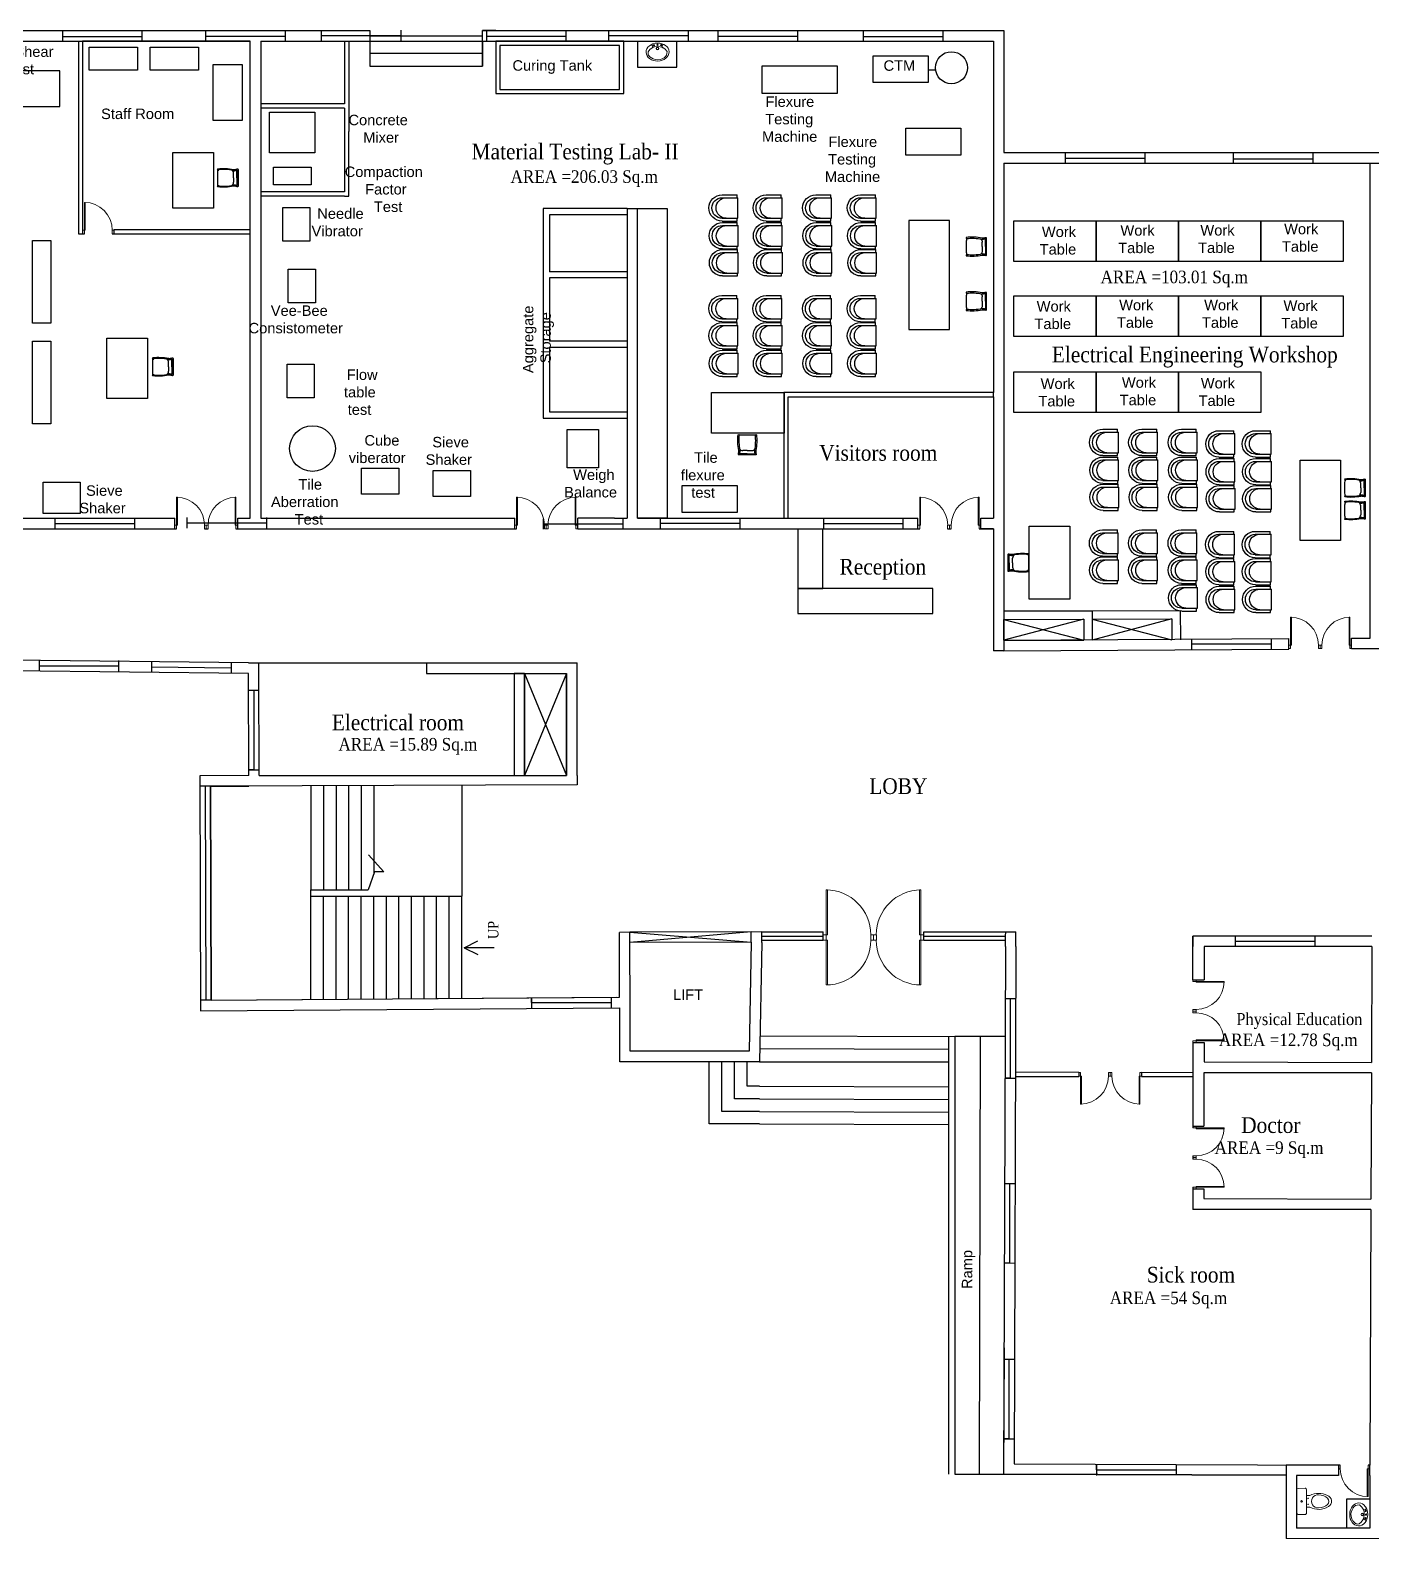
# Model space of a CAD drawing. Header units: millimetres. Extents: x 981.5 to 1069.8, y 230 to 266.8.
# Drawn here: x 1000.07 to 1031.59, y 231.4 to 266.84 of the extents above; entities that cross this region are included whole.
import ezdxf

# ---------------------------------------------------------------- set-up
doc = ezdxf.new("R2010")
doc.units = ezdxf.units.MM
doc.linetypes.add('HIDDEN', pattern=[0.375, 0.25, -0.125])
doc.layers.add('DOOR', color=10, linetype='Continuous', lineweight=15)
doc.styles.add('DUTCH', font='dutch.ttf')
doc.styles.add('ROMANT', font='arial.ttf', dxfattribs={"height": 2.5})

# ---------------------------------------------------------------- blocks, each defined once
blk = doc.blocks.new('A$C764D24B9')
at = {"layer": 'DOOR'}
for points in [[(0.056, 0.111), (0.083, 0.111), (0.083, 1), (0.056, 1)], [(0, 0), (0.056, 0), (0.056, 0.111), (0, 0.111)], [(0.944, 0), (1, 0), (1, 0.111), (0.944, 0.111)]]:
    blk.add_lwpolyline(points, close=True, dxfattribs=at)
blk.add_arc((0.056, 0.111), 0.889, 0, 90, dxfattribs=at)
blk = doc.blocks.new('A$C2C166547')
at = {"color": 0}
for p, q in [((0.201, 0.464), (0.017, 0.464)), ((0.201, 0.456), (0.018, 0.456)), ((0.201, 0.455), (0.018, 0.455)), ((0.201, 0.374), (0.094, 0.374)), ((0.201, 0.464), (0.385, 0.464)), ((0.201, 0.456), (0.385, 0.456)), ((0.201, 0.455), (0.385, 0.455)), ((0.201, 0.374), (0.308, 0.374)), ((0.016, 0.02), (0.006, 0.02)), ((0.016, 0.02), (0.006, 0.016)), ((0.017, 0.001), (0.016, 0.02)), ((0.385, 0.001), (0.387, 0.02)), ((0.387, 0.02), (0.396, 0.016)), ((0.387, 0.02), (0.396, 0.02))]:
    blk.add_line(p, q, dxfattribs=at)
blk.add_lwpolyline([(0.023, 0.369, 0.080461), (0.008, 0, 0.080461)], format="xyb", dxfattribs=at)
for centre, radius, start, end in [((0.018, 0.461), 0.00242, 100.345, 201.3742), ((-0.216, 0.394), 0.241, 354.5513, 15.9626), ((0.018, 0.455), 0.000725, 87.3762, 197.5208), ((0.018, 0.454), 0.000433, 71.7715, 189.2202), ((0.095, 0.276), 0.0978, 90.5164, 143.1927), ((-0.282, 0.346), 0.317, 1.1591, 17.5641), ((0.307, 0.276), 0.0978, 36.8073, 89.4836), ((0.685, 0.346), 0.317, 162.4359, 178.8409), ((0.618, 0.394), 0.241, 164.0374, 185.4487), ((-0.752, 0.137), 1.154, 353.1637, 11.5643), ((0.384, 0.461), 0.00242, 338.6258, 79.655), ((0.385, 0.455), 0.000725, 342.4792, 92.6238), ((0.385, 0.454), 0.000433, 350.7798, 108.2285), ((0.014, -0.011), 0.012, 71.7536, 116.5375), ((0.389, -0.011), 0.012, 63.4625, 108.2464)]:
    blk.add_arc(centre, radius, start, end, dxfattribs=at)
blk = doc.blocks.new('armchair032')
at = {"color": 0}
for p, q in [((-315, 375), (-315, 20)), ((-245, 375), (-245, 0)), ((245, 375), (245, 0)), ((315, 375), (315, 20)), ((-245, 20), (-315, 20)), ((245, 0), (-245, 0)), ((315, 20), (245, 20))]:
    blk.add_line(p, q, dxfattribs=at)
for centre, radius in [((0, 375), 315), ((0, 375), 245), ((0, 275), 245)]:
    blk.add_arc(centre, radius, 0, 180, dxfattribs=at)
blk = doc.blocks.new('WB5')
at = {"layer": 'DOOR'}
for p, q in [((4.7, 11.3), (6.8, 10.5)), ((5.3, -11), (7.3, -10.1))]:
    blk.add_line(p, q, dxfattribs=at)
for points in [[(2.4, 0.1, 1), (5, 0.1, 1)], [(3.2, 7.9, 1), (5.9, 7.9, 1)], [(3.6, -7.7, -1), (6.3, -7.6, -1)]]:
    blk.add_lwpolyline(points, format="xyb", close=True, dxfattribs=at)
for centre, radius in [((3.7, 0.1), 1.32), ((11.8, 0.3), 2.73), ((11.8, 0.3), 2.19)]:
    blk.add_circle(centre, radius, dxfattribs=at)
for centre, radius, start, end in [((5.6, 13.6), 2.49, 151.6403, 249.4649), ((7.7, 12.8), 2.49, 249.4649, 334.3015), ((32.6, 0.8), 25.2, 127.6693, 236.45), ((18.2, 19.4), 1.66, 91.5976, 127.6693), ((6.3, -13.3), 2.49, 113.4041, 211.2287), ((8.3, -12.4), 2.49, 28.5675, 113.4041)]:
    blk.add_arc(centre, radius, start, end, dxfattribs=at)
blk.add_ellipse((19.5, 0.5), major_axis=(-0.6, 24.9), ratio=0.783308, dxfattribs=at)
blk.add_open_spline([(18.7, -20.2), (23.5, -20.6), (25, -20), (30.8, -16.4), (34.3, -10.8), (37.3, 2.3), (34.9, 9.5), (28.9, 18.7), (25, 21.3), (18.2, 21.1)], degree=3, knots=[3.262053, 3.262053, 3.262053, 3.262053, 3.577225, 3.577225, 4.479784, 4.479784, 5.382343, 5.382343, 6.141594, 6.141594, 6.141594, 6.141594], dxfattribs=at)
blk = doc.blocks.new('WC1')
at = {"layer": 'DOOR'}
for p, q in [((-29.3, -7.5), (-29.8, -22.7)), ((24.3, -5), (-26.8, -5))]:
    blk.add_line(p, q, dxfattribs=at)
for points in [[(26.8, -7.5), (27.3, -22.7, -0.423393), (24.7, -25.4), (-27.3, -25.4, -0.423393), (-29.8, -22.7), (-29.3, -7.5, -0.405093), (-26.8, -5), (24.3, -5, -0.405093), (26.8, -7.5, -0.407682)], [(11.5, -25.4), (11.5, -33, -0.265683), (10, -73.3, -0.649464), (-14.1, -70.9, -0.243179), (-14, -33), (-14, -25.4), (11.5, -25.4)], [(12.6, -52, 1.119632), (-15.2, -52, 17.71796)]]:
    blk.add_lwpolyline(points, format="xyb", dxfattribs=at)
blk.add_lwpolyline([(-14, -25.4), (-14, -33)], dxfattribs=at)
for centre, radius in [((-7.6, -29.2), 0.636), ((-1.3, -15.2), 1.91), ((5.1, -29.2), 0.636)]:
    blk.add_circle(centre, radius, dxfattribs=at)
blk.add_arc((-26.8, -7.5), 2.54, 90, 178.2101, dxfattribs=at)
blk.add_ellipse((-1.3, -52), major_axis=(0, -22.4), ratio=0.622298, start_param=4.712389, end_param=7.853982, dxfattribs=at)

msp = doc.modelspace()

# ---------------------------------------------------------------- linework, layer by layer
at = {"linetype": 'Continuous', "ltscale": 0.1}
for p, q in [((987.529, 266.83), (1008.051, 266.83)), ((987.776, 266.584), (1005.237, 266.584)), ((1000.824, 266.816), (1000.824, 266.57)), ((1000.824, 266.693), (1002.694, 266.693)), ((1001.2, 266.584), (1001.2, 262.055)), ((1005.237, 266.584), (1001.299, 266.584)), ((1001.299, 266.584), (1001.299, 262.153)), ((1002.694, 266.816), (1002.694, 266.57)), ((1004.187, 266.82), (1004.187, 266.574)), ((1004.187, 266.697), (1006.058, 266.697)), ((1005.239, 255.373, 51.306), (1005.237, 266.584)), ((1005.483, 266.584), (1005.483, 255.373, 51.306)), ((1005.483, 266.584), (1014.091, 266.584, 0)), ((1005.483, 266.584), (1007.452, 266.584)), ((1006.058, 266.82), (1006.058, 266.574)), ((1006.907, 266.839), (1006.907, 266.593)), ((1006.907, 266.716), (1008.778, 266.716)), ((1007.452, 266.584), (1007.452, 265.107)), ((1007.452, 266.584), (1007.551, 266.584)), ((1007.551, 266.584), (1007.551, 264.462)), ((1008.051, 266.83), (1008.051, 266.584, 0)), ((1008.051, 266.707, 0), (1010.697, 266.707, 0)), ((1008.051, 266.584, 0), (1008.051, 265.993, 0)), ((1008.778, 266.839), (1008.778, 266.593)), ((1010.697, 266.83), (1022.944, 266.83)), ((1011.005, 266.83), (1010.697, 266.83)), ((1010.697, 266.584, 0), (1010.697, 266.83)), ((1010.697, 265.993, 0), (1010.697, 266.584, 0)), ((1010.697, 266.584, 0), (1010.697, 265.993, 0)), ((1010.697, 266.584, 0), (1010.697, 266.289, 0)), ((1010.785, 266.82), (1010.785, 266.574)), ((1010.785, 266.697), (1012.656, 266.697)), ((1012.656, 266.82), (1012.656, 266.574)), ((1013.656, 266.834), (1013.656, 266.588)), ((1013.656, 266.711), (1015.526, 266.711)), ((1014.091, 266.584, 0), (1014.337, 266.584, 0)), ((1014.337, 266.584, 0), (1022.698, 266.584, 0)), ((1014.337, 266.584, 0), (1014.337, 265.972, 0)), ((1015.261, 265.972, 0), (1015.261, 266.584, 0)), ((1015.526, 266.834), (1015.526, 266.588)), ((1016.223, 266.824), (1016.223, 266.578)), ((1016.223, 266.701), (1018.094, 266.701)), ((1018.094, 266.824), (1018.094, 266.578)), ((1019.637, 266.815), (1019.637, 266.569)), ((1019.637, 266.692), (1021.508, 266.692)), ((1021.508, 266.815), (1021.508, 266.569)), ((1022.698, 266.584), (1022.698, 263.963)), ((1022.698, 266.584), (1022.698, 258.326, 37.789)), ((1022.944, 266.83), (1022.944, 263.963)), ((1010.697, 266.289, 0), (1008.051, 266.289, 0)), ((1008.051, 265.993, 0), (1010.697, 265.993, 0)), ((1014.337, 265.972, 0), (1015.261, 265.972, 0)), ((1021.162, 265.911), (1021.337, 265.912)), ((1021.165, 265.905), (1021.34, 265.905)), ((1007.452, 265.107), (1005.483, 265.107)), ((1007.452, 265.009), (1005.483, 265.009)), ((1007.452, 265.009), (1007.452, 263.04)), ((1007.551, 262.941), (1007.551, 264.462)), ((1022.698, 263.963), (1022.698, 258.326, 32.726)), ((1022.944, 263.963), (1064.599, 263.963)), ((1022.944, 263.716), (1064.352, 263.717)), ((1022.944, 263.716), (1022.944, 252.505, 51.306)), ((1024.383, 263.957), (1024.383, 263.711)), ((1024.383, 263.834), (1026.254, 263.834)), ((1026.254, 263.957), (1026.254, 263.711)), ((1028.335, 263.943), (1028.335, 263.696)), ((1028.335, 263.819), (1030.206, 263.819)), ((1030.206, 263.943), (1030.206, 263.696)), ((1031.552, 252.557, 51.068), (1031.552, 263.716)), ((1007.452, 263.04), (1005.483, 263.04)), ((1007.452, 262.941), (1005.483, 262.941)), ((1007.452, 262.941), (1007.551, 262.941)), ((1014.091, 262.646, 18.022), (1012.121, 262.646, 18.022)), ((1012.121, 262.646, 18.022), (1012.121, 257.723, 18.022)), ((1014.091, 262.646, 18.022), (1014.091, 255.373, 51.306)), ((1014.091, 262.646, 18.022), (1014.337, 262.646, 18.022)), ((1014.337, 255.373, 51.306), (1014.337, 262.646, 18.022)), ((1014.091, 262.498, 18.022), (1012.269, 262.498, 18.022)), ((1012.269, 262.498, 18.022), (1012.269, 261.165, 18.022)), ((1001.2, 262.055), (1001.34, 262.055)), ((1001.299, 262.153), (1001.299, 262.055)), ((1001.996, 262.055), (1005.238, 262.055)), ((1002.037, 262.153), (1005.238, 262.153)), ((1002.037, 262.055), (1002.037, 262.153)), ((1014.091, 261.165, 18.022), (1012.269, 261.165, 18.022)), ((1012.269, 261.018, 18.022), (1012.269, 259.535, 18.022)), ((1014.091, 261.018, 18.022), (1012.269, 261.018, 18.022)), ((1014.091, 259.535, 18.022), (1012.269, 259.535, 18.022)), ((1012.269, 259.387, 18.022), (1012.269, 257.871, 18.022)), ((1014.091, 259.387, 18.022), (1012.269, 259.387, 18.022)), ((1022.698, 258.326, 49.877), (1017.775, 258.326, 49.877)), ((1017.775, 258.326, 49.877), (1017.775, 255.373, 51.306)), ((1017.874, 258.326, 49.877), (1017.874, 258.326, 49.877)), ((1017.874, 255.373, 51.306), (1017.874, 258.228, 49.925)), ((1017.874, 258.228, 49.877), (1022.698, 258.228, 49.877)), ((1022.698, 258.228, 49.877), (1022.698, 258.326, 37.789)), ((1022.698, 258.228, 33.298), (1022.698, 255.373, 49.877)), ((1022.698, 258.228, 38.24), (1022.698, 255.373, 51.306)), ((1012.121, 257.723, 18.022), (1014.091, 257.723, 18.022)), ((1012.269, 257.871, 18.022), (1014.091, 257.871, 18.022)), ((990.156, 255.373, 51.306), (1003.466, 255.372, 51.306)), ((1000.647, 255.373), (1000.647, 255.127)), ((1000.647, 255.25), (1002.518, 255.25)), ((1002.518, 255.373), (1002.518, 255.127)), ((1003.466, 255.126, 51.306), (1003.466, 255.372, 51.306)), ((1003.745, 255.387), (1003.745, 255.141)), ((1003.745, 255.264), (1005.616, 255.264)), ((1004.943, 255.126, 51.306), (1004.943, 255.372, 51.306)), ((1004.943, 255.372, 51.306), (1005.239, 255.372, 51.306)), ((1005.483, 255.373, 51.306), (1011.454, 255.373, 51.306)), ((1005.616, 255.387), (1005.616, 255.141)), ((1011.454, 255.126, 51.306), (1011.454, 255.373, 51.306)), ((1012.121, 255.361), (1012.121, 255.115)), ((1012.121, 255.238), (1013.991, 255.238)), ((1012.931, 255.126, 51.306), (1012.931, 255.373, 51.306)), ((1013.795, 255.373, 51.306), (1012.931, 255.373, 51.306)), ((1013.795, 255.373, 51.306), (1014.091, 255.373, 51.306)), ((1013.991, 255.361), (1013.991, 255.115)), ((1014.337, 255.373, 51.306), (1017.775, 255.373, 51.306)), ((1014.866, 255.382), (1014.866, 255.136)), ((1014.866, 255.259), (1016.737, 255.259)), ((1016.737, 255.382), (1016.737, 255.136)), ((1017.775, 255.373, 51.306), (1017.874, 255.373, 51.306)), ((1017.874, 255.373, 51.306), (1020.926, 255.373, 51.306)), ((1018.703, 255.373), (1018.703, 255.126)), ((1018.703, 255.249), (1020.574, 255.249)), ((1020.574, 255.373), (1020.574, 255.126)), ((1020.926, 255.126, 49.877), (1020.926, 255.373, 51.306)), ((1022.403, 255.373, 51.306), (1022.698, 255.373, 51.306)), ((1022.403, 255.126, 49.877), (1022.403, 255.373, 51.306)), ((990.115, 255.126, 51.306), (1003.507, 255.126, 51.306)), ((1004.164, 255.126, 51.306), (1004.246, 255.126, 51.306)), ((1004.164, 255.126, 51.306), (1004.246, 255.126, 51.306)), ((1004.902, 255.126, 51.306), (1011.495, 255.126, 51.306)), ((1012.931, 255.126, 51.306), (1013.754, 255.126, 51.306)), ((1013.754, 255.126, 51.306), (1020.967, 255.126, 51.306)), ((1018.102, 255.126), (1018.102, 253.134)), ((1018.693, 253.725), (1018.693, 255.126, 51.306)), ((1021.623, 255.126, 51.306), (1021.705, 255.126, 51.306)), ((1022.362, 255.126, 51.306), (1022.698, 255.126, 51.306)), ((1022.698, 255.126, 49.877), (1022.403, 255.126, 49.877)), ((1022.698, 255.126, 49.877), (1022.698, 252.258, 49.877)), ((1021.276, 253.725), (1018.102, 253.725)), ((1018.102, 253.725), (1018.693, 253.725)), ((1021.276, 253.134), (1021.276, 253.725)), ((1018.102, 253.134), (1021.276, 253.134)), ((1022.944, 252.997, 51.306), (1024.82, 253.001, 51.306)), ((1024.82, 253.001, 51.306), (1022.944, 252.505, 51.306)), ((1022.944, 252.505, 51.306), (1022.944, 252.997, 51.306)), ((1022.944, 252.997, 51.306), (1024.821, 252.509, 51.306)), ((1026.893, 253.006, 51.306), (1025.018, 252.51, 51.306)), ((1025.018, 253.002, 51.306), (1026.893, 253.006, 51.306)), ((1025.018, 253.002, 51.306), (1026.894, 252.514, 51.306)), ((1022.944, 252.505, 51.306), (1029.638, 252.545, 43.574)), ((1022.944, 252.505, 51.306), (1024.821, 252.509, 51.306)), ((1022.944, 252.505, 51.306), (1022.944, 252.258, 51.306)), ((1027.356, 252.543), (1027.356, 252.296)), ((1027.356, 252.419), (1029.226, 252.419)), ((1029.226, 252.543), (1029.226, 252.296)), ((1029.638, 252.299, -0.056), (1029.638, 252.545, 1.373)), ((1031.115, 252.554, 41.868), (1031.552, 252.557, 41.363)), ((1031.115, 252.308, -0.005), (1031.115, 252.555, 1.429)), ((1005.199, 251.974, 102.612), (999.611, 252.035, 102.612)), ((1000.275, 252.027), (1000.275, 251.781)), ((1002.146, 252.027), (1002.146, 251.781)), ((1002.92, 252.004, 102.612), (1002.92, 251.758, 102.612)), ((1022.946, 252.258, 51.306), (1022.698, 252.258, 51.306)), ((1022.946, 252.258, 51.306), (1029.638, 252.299, 43.573)), ((1031.115, 252.309), (1031.796, 252.312, 41.078)), ((1005.197, 251.728, 102.612), (999.608, 251.788, 102.612)), ((1000.275, 251.904), (1002.146, 251.904)), ((1002.92, 251.881, 102.612), (1004.79, 251.855, 102.612)), ((1004.79, 251.978, 102.612), (1004.791, 251.732, 102.612)), ((1005.205, 249.328, 102.612), (1005.197, 251.728, 102.612)), ((1005.199, 251.974, 102.612), (1012.915, 251.974, 14.116)), ((1005.443, 251.729, 102.612), (1005.443, 251.974, 102.612)), ((1005.443, 251.974, 102.612), (1009.381, 251.974, 102.612)), ((1005.451, 249.329, 102.612), (1005.443, 251.729, 102.612)), ((1009.381, 251.974, 102.612), (1009.381, 251.729, 102.612)), ((1009.381, 251.729, 102.612), (1012.669, 251.729, 102.612)), ((1011.684, 251.729, 102.612), (1011.438, 251.729, 102.612)), ((1011.438, 251.729, 102.612), (1011.438, 249.329, 102.612)), ((1011.684, 251.729, 102.612), (1012.669, 249.329, -1.26)), ((1012.669, 251.729, 102.612), (1011.684, 249.329, -1.26)), ((1011.684, 251.729, 102.612), (1011.684, 249.329, -1.26)), ((1011.684, 249.329, -1.26), (1011.684, 251.729, 102.612)), ((1012.669, 249.329, -1.26), (1012.669, 251.729, 102.612)), ((1012.669, 251.729, 102.612), (1012.669, 249.329, 102.612)), ((1012.915, 249.358), (1012.915, 251.974)), ((1012.915, 249.329, -1.26), (1012.915, 251.729, 102.612)), ((1005.205, 251.336), (1005.451, 251.336)), ((1005.328, 249.465), (1005.328, 251.336)), ((1005.328, 249.465), (1005.204, 249.465, 102.612)), ((1005.204, 249.465, 102.612), (1005.45, 249.465, 102.612)), ((1005.451, 249.329, 102.612), (1012.669, 249.329, 102.612)), ((1012.915, 249.329, -1.26), (1012.916, 249.108)), ((1004.3, 249.079), (1004.054, 249.078)), ((1004.177, 249.078), (1004.194, 244.052)), ((1004.3, 249.079, 102.612), (1005.205, 249.082, 102.612)), ((1004.317, 244.052, 102.612), (1004.3, 249.079, 102.612)), ((1014.158, 245.645), (1013.912, 245.644)), ((1017.258, 245.655, 102.612), (1014.158, 245.645)), ((1017.258, 245.655, 102.612), (1014.158, 245.645)), ((1014.159, 245.404), (1014.158, 245.645)), ((1014.158, 245.645), (1017.008, 245.414, 102.612)), ((1017.008, 245.654, 102.612), (1014.159, 245.404)), ((1017.008, 245.414, 102.612), (1017.008, 245.654, 102.612)), ((1017.254, 245.409, 102.612), (1017.258, 245.655, 102.612)), ((1018.7, 245.458, 102.612), (1018.7, 245.655, 102.612)), ((1021.063, 245.458, 102.612), (1021.063, 245.655, 102.612)), ((1022.985, 245.558), (1022.987, 245.655, 102.612)), ((1022.987, 245.655, 102.612), (1023.227, 245.655, 102.612)), ((1023.227, 245.311), (1023.227, 245.655)), ((1010.261, 245.284), (1010.581, 245.441)), ((1010.965, 245.284), (1010.261, 245.284)), ((1010.261, 245.284), (1010.581, 245.126)), ((1017.008, 245.414, 102.612), (1014.159, 245.404)), ((1017.008, 245.414, 102.612), (1014.159, 245.404)), ((1017.008, 245.414, 102.612), (1016.96, 242.852, 8.842)), ((1017.254, 245.409, 102.612), (1017.202, 242.605)), ((1022.981, 245.312), (1022.939, 232.913)), ((1022.981, 245.312), (1022.985, 245.558)), ((1023.227, 245.311), (1023.186, 233.158)), ((1031.59, 245.558), (1027.382, 245.558)), ((1027.382, 244.531), (1027.382, 245.558)), ((1027.382, 245.558), (1027.382, 245.312)), ((1027.651, 245.312), (1027.651, 244.531)), ((1031.589, 245.312), (1027.651, 245.312)), ((1028.379, 245.558), (1028.379, 245.312)), ((1028.379, 245.435), (1030.249, 245.435)), ((1030.249, 245.558), (1030.249, 245.312)), ((1031.589, 245.312), (1031.579, 242.59)), ((1027.382, 244.531), (1027.481, 244.531)), ((1027.382, 244.531), (1027.651, 244.531)), ((1004.317, 244.052), (1004.071, 244.051)), ((1004.317, 244.052, 102.612), (1013.917, 244.119)), ((1005.419, 244.06), (1013.843, 244.119, 0.788)), ((1011.845, 243.995, 2.148), (1011.845, 244.105)), ((1011.845, 244.105), (1011.845, 243.859)), ((1011.845, 243.995, 2.148), (1013.716, 243.995, 2.148)), ((1013.716, 244.118, 2.148), (1013.716, 243.872, 2.148)), ((1013.92, 242.605), (1013.918, 243.873)), ((1014.166, 242.852), (1014.163, 244.12)), ((1022.977, 244.093), (1023.223, 244.093)), ((1023.1, 242.222), (1023.1, 244.093)), ((1017.209, 243.21, 102.612), (1021.795, 243.194, 20.975)), ((1021.642, 243.194), (1021.642, 232.917)), ((1021.795, 243.194, 20.975), (1021.79, 242.599)), ((1022.977, 243.194, 20.975), (1021.795, 243.194, 20.975)), ((1022.386, 243.194, 20.975), (1022.364, 232.915)), ((1016.96, 242.852), (1014.166, 242.852)), ((1017.208, 242.914, 102.612), (1021.642, 242.899, 23.676)), ((1021.793, 242.899, 21.002), (1021.795, 242.899, 20.957)), ((1027.382, 243.055), (1027.481, 243.055)), ((1027.382, 243.055), (1027.651, 243.055)), ((1027.382, 243.055), (1027.382, 241.051)), ((1027.651, 243.055), (1027.651, 242.605)), ((1017.202, 242.605), (1013.92, 242.605)), ((1016.02, 241.142, 102.612), (1016.02, 242.605, 102.612)), ((1016.316, 241.437, 102.612), (1016.316, 242.605, 102.612)), ((1016.613, 241.733, 102.612), (1016.613, 242.605, 102.612)), ((1016.909, 242.028, 102.612), (1016.909, 242.605, 102.612)), ((1017.202, 242.605), (1021.642, 242.605)), ((1021.79, 242.599), (1021.79, 232.917)), ((1027.651, 242.605), (1031.579, 242.59)), ((1023.1, 242.222), (1022.976, 242.221, 102.612)), ((1022.976, 242.221, 102.612), (1023.222, 242.222, 102.612)), ((1024.704, 242.354), (1023.217, 242.359)), ((1023.217, 242.359), (1023.217, 242.26)), ((1023.217, 242.26), (1024.704, 242.26)), ((1024.704, 242.354), (1024.704, 242.26)), ((1027.382, 242.344), (1026.181, 242.349)), ((1026.181, 242.349), (1026.181, 242.26)), ((1026.181, 242.26), (1027.382, 242.26)), ((1031.579, 242.344), (1027.64, 242.344)), ((1027.64, 242.344), (1027.64, 241.092)), ((1031.578, 242.344), (1031.566, 239.375)), ((1017.204, 241.733, 102.612), (1016.613, 241.733, 102.612)), ((1017.205, 242.028, 102.612), (1016.909, 242.028, 102.612)), ((1017.204, 241.733, 102.612), (1021.642, 241.718, 23.604)), ((1017.205, 242.028, 102.612), (1021.642, 242.013, 23.622)), ((1017.203, 241.437, 102.612), (1016.316, 241.437, 102.612)), ((1017.203, 241.437, 102.612), (1021.642, 241.422, 23.586)), ((1017.202, 241.142, 102.612), (1016.02, 241.142, 102.612)), ((1017.202, 241.142, 102.612), (1021.642, 241.127, 23.568)), ((1027.382, 241.092), (1027.64, 241.092)), ((1027.382, 240.394), (1027.382, 240.312)), ((1022.962, 239.746), (1023.208, 239.746)), ((1023.085, 237.876), (1023.085, 239.746)), ((1027.382, 239.656), (1027.382, 239.129)), ((1027.382, 239.615), (1027.64, 239.615)), ((1027.64, 239.615), (1027.64, 239.39)), ((1031.568, 239.855), (1031.568, 239.756)), ((1027.64, 239.39), (1031.566, 239.375)), ((1031.566, 239.129), (1027.382, 239.129)), ((1031.565, 239.129), (1031.543, 233.126)), ((1023.085, 237.876), (1022.961, 237.875, 102.612)), ((1022.961, 237.875, 102.612), (1023.207, 237.876, 102.612)), ((1031.56, 237.786), (1031.56, 237.687)), ((1022.949, 235.881), (1022.937, 232.913)), ((1022.948, 235.618), (1023.194, 235.618)), ((1023.071, 233.747), (1023.071, 235.618)), ((1022.947, 233.747, 102.612), (1023.193, 233.748, 102.612)), ((1023.071, 233.747), (1022.947, 233.747, 102.612)), ((1021.79, 232.917), (1022.937, 232.913)), ((1022.937, 232.913), (1029.573, 232.888)), ((1022.938, 233.159), (1022.939, 233.159)), ((1029.573, 232.888), (1022.939, 232.913)), ((1023.186, 233.158), (1030.804, 233.129)), ((1025.124, 233.02), (1025.123, 233.13, -2.148)), ((1025.123, 233.13, -2.148), (1025.123, 232.884, -2.148)), ((1025.124, 233.02), (1026.995, 233.02)), ((1026.995, 233.144), (1026.995, 232.897)), ((1030.845, 233.126), (1029.573, 233.126)), ((1029.573, 233.126), (1029.573, 232.88)), ((1029.573, 232.88), (1029.573, 231.403)), ((1030.804, 232.883), (1029.82, 232.887)), ((1029.82, 232.887), (1029.82, 231.649)), ((1030.804, 233.129), (1030.804, 232.883)), ((1031.543, 233.126), (1031.502, 233.126)), ((1031.543, 233.126), (1031.543, 233.126)), ((1031.543, 232.88), (1031.543, 233.126)), ((1031.543, 232.88), (1031.543, 231.646)), ((1031.001, 231.647), (1031.001, 232.336)), ((1031.001, 232.336), (1031.543, 232.336)), ((1031.543, 231.646), (1029.82, 231.649)), ((1031.543, 231.646), (1031.001, 231.647)), ((1033.512, 231.396), (1029.573, 231.403))]:
    msp.add_line(p, q, dxfattribs=at)
at = {"linetype": 'HIDDEN', "ltscale": 950}
for p, q in [((1008.016, 247.463), (1008.373, 247.069)), ((1008.155, 247.069), (1008.006, 246.643)), ((1008.373, 247.069), (1008.14, 247.069))]:
    msp.add_line(p, q, dxfattribs=at)
at = {"linetype": 'Continuous', "lineweight": 25, "ltscale": 0.1}
for p, q in [((1017.258, 245.655, 102.612), (1018.7, 245.655, 102.612)), ((1021.063, 245.655, 102.612), (1022.987, 245.655, 102.612)), ((1017.254, 245.458, 102.612), (1018.7, 245.458, 102.612)), ((1017.256, 245.557, 102.612), (1018.7, 245.557, 102.612)), ((1021.063, 245.557, 102.612), (1022.985, 245.557, 102.612)), ((1021.063, 245.458, 102.612), (1022.983, 245.458, 102.612))]:
    msp.add_line(p, q, dxfattribs=at)
at = {"linetype": 'Continuous', "ltscale": 0.1}
for points in [[(1014.015, 266.579), (1011.005, 266.579), (1011.005, 265.348), (1014.015, 265.348)], [(1001.453, 266.439), (1002.589, 266.439), (1002.589, 265.899), (1001.453, 265.899)], [(1002.887, 266.439), (1004.024, 266.439), (1004.024, 265.899), (1002.887, 265.899)], [(1013.916, 266.48), (1011.104, 266.48), (1011.104, 265.447), (1013.916, 265.447)], [(1019.873, 266.24), (1021.163, 266.24), (1021.163, 265.608), (1019.873, 265.608)], [(1000.767, 265.886), (998.818, 265.886), (998.818, 265.045), (1000.767, 265.045)], [(1004.369, 266.029), (1005.048, 266.029), (1005.048, 264.714), (1004.369, 264.714)], [(1017.265, 266.003), (1019.028, 266.003), (1019.028, 265.352), (1017.265, 265.352)], [(1005.69, 264.91), (1006.757, 264.91), (1006.757, 263.955), (1005.69, 263.955)], [(1020.642, 264.538), (1021.932, 264.538), (1021.932, 263.906), (1020.642, 263.906)], [(1004.371, 262.661), (1003.418, 262.661), (1003.418, 263.967), (1004.371, 263.967)], [(1005.786, 263.622), (1006.669, 263.622), (1006.669, 263.205), (1005.786, 263.205)], [(1006.001, 262.676), (1006.638, 262.676), (1006.638, 261.879), (1006.001, 261.879)], [(1021.665, 262.365), (1020.712, 262.365), (1020.712, 259.809), (1021.665, 259.809)], [(1023.177, 262.362), (1025.112, 262.362), (1025.112, 261.403), (1023.177, 261.403)], [(1025.112, 262.362), (1027.047, 262.362), (1027.047, 261.403), (1025.112, 261.403)], [(1027.047, 262.362), (1028.982, 262.362), (1028.982, 261.403), (1027.047, 261.403)], [(1028.982, 262.362), (1030.918, 262.362), (1030.918, 261.403), (1028.982, 261.403)], [(1000.125, 261.895), (1000.55, 261.895), (1000.55, 259.954), (1000.125, 259.954)], [(1006.131, 261.226), (1006.768, 261.226), (1006.768, 260.43), (1006.131, 260.43)], [(1023.177, 260.598), (1025.112, 260.598), (1025.112, 259.639), (1023.177, 259.639)], [(1025.112, 260.598), (1027.047, 260.598), (1027.047, 259.639), (1025.112, 259.639)], [(1027.047, 260.598), (1028.982, 260.598), (1028.982, 259.639), (1027.047, 259.639)], [(1028.982, 260.598), (1030.918, 260.598), (1030.918, 259.639), (1028.982, 259.639)], [(1000.125, 259.53), (1000.55, 259.53), (1000.55, 257.589), (1000.125, 257.589)], [(1002.823, 258.182), (1001.869, 258.182), (1001.869, 259.606), (1002.823, 259.606)], [(1006.104, 258.995), (1006.741, 258.995), (1006.741, 258.198), (1006.104, 258.198)], [(1023.177, 258.813), (1025.112, 258.813), (1025.112, 257.854), (1023.177, 257.854)], [(1025.112, 258.813), (1027.047, 258.813), (1027.047, 257.854), (1025.112, 257.854)], [(1027.047, 258.813), (1028.982, 258.813), (1028.982, 257.854), (1027.047, 257.854)], [(1016.071, 257.371), (1016.071, 258.325), (1017.78, 258.325), (1017.78, 257.371)], [(1012.68, 257.459), (1013.423, 257.459), (1013.423, 256.557), (1012.68, 256.557)], [(1030.855, 254.85), (1029.902, 254.85), (1029.902, 256.741), (1030.855, 256.741)], [(1007.853, 256.55), (1008.729, 256.55), (1008.729, 255.94), (1007.853, 255.94)], [(1009.538, 256.497), (1010.414, 256.497), (1010.414, 255.887), (1009.538, 255.887)], [(1000.372, 256.223), (1001.24, 256.223), (1001.24, 255.484), (1000.372, 255.484)], [(1015.384, 256.139), (1016.674, 256.139), (1016.674, 255.507), (1015.384, 255.507)], [(1023.54, 255.183), (1024.494, 255.183), (1024.494, 253.474), (1023.54, 253.474)]]:
    msp.add_lwpolyline(points, close=True, dxfattribs=at)
for points in [[(1004.931, 263.162, 0.102523), (1004.845, 263.171, -0.080461), (1004.474, 263.156, -0.3023), (1004.477, 263.18, 0.197932), (1004.477, 263.189, -0.028193), (1004.474, 263.242), (1004.474, 263.37), (1004.474, 263.498, -0.028193), (1004.477, 263.551, 0.197932), (1004.477, 263.56, -0.3023), (1004.474, 263.584, -0.080461), (1004.845, 263.569, 0.102523), (1004.931, 263.578, -0.587111), (1004.95, 263.568), (1004.95, 263.172, -0.587111)], [(1022.52, 261.963, -0.102523), (1022.434, 261.953, 0.080461), (1022.062, 261.968, 0.3023), (1022.065, 261.944, -0.197932), (1022.066, 261.935, 0.028193), (1022.062, 261.882), (1022.062, 261.754), (1022.062, 261.626, 0.028193), (1022.066, 261.573, -0.197932), (1022.065, 261.564, 0.3023), (1022.062, 261.54, 0.080461), (1022.434, 261.555, -0.102523), (1022.52, 261.546, 0.587111), (1022.538, 261.556), (1022.538, 261.952, 0.587111)], [(1022.52, 260.678, -0.102523), (1022.434, 260.669, 0.080461), (1022.062, 260.684, 0.3023), (1022.065, 260.66, -0.197932), (1022.066, 260.651, 0.028193), (1022.062, 260.598), (1022.062, 260.47), (1022.062, 260.342, 0.028193), (1022.066, 260.289, -0.197932), (1022.065, 260.28, 0.3023), (1022.062, 260.256, 0.080461), (1022.434, 260.271, -0.102523), (1022.52, 260.262, 0.587111), (1022.538, 260.272), (1022.538, 260.668, 0.587111)], [(1003.404, 258.723, 0.102523), (1003.318, 258.732, -0.080461), (1002.946, 258.717, -0.3023), (1002.949, 258.741, 0.197932), (1002.95, 258.75, -0.028193), (1002.946, 258.803), (1002.946, 258.931), (1002.946, 259.059, -0.028193), (1002.95, 259.113, 0.197932), (1002.949, 259.122, -0.3023), (1002.946, 259.146, -0.080461), (1003.318, 259.13, 0.102523), (1003.404, 259.14, -0.587111), (1003.423, 259.129), (1003.423, 258.733, -0.587111)], [(1016.707, 256.879, 0.102523), (1016.716, 256.965, -0.080461), (1016.701, 257.336, -0.3023), (1016.725, 257.333, 0.197932), (1016.734, 257.333, -0.028193), (1016.787, 257.336), (1016.915, 257.336), (1017.043, 257.336, -0.028193), (1017.097, 257.333, 0.197932), (1017.106, 257.333, -0.3023), (1017.13, 257.336, -0.080461), (1017.114, 256.965, 0.102523), (1017.124, 256.879, -0.587111), (1017.113, 256.86), (1016.718, 256.86, -0.587111)], [(1031.416, 255.878, 0.102523), (1031.33, 255.887, -0.080461), (1030.958, 255.872, -0.3023), (1030.961, 255.896, 0.197932), (1030.962, 255.905, -0.028193), (1030.958, 255.958), (1030.958, 256.086), (1030.958, 256.214, -0.028193), (1030.962, 256.267, 0.197932), (1030.961, 256.276, -0.3023), (1030.958, 256.3, -0.080461), (1031.33, 256.285, 0.102523), (1031.416, 256.294, -0.587111), (1031.434, 256.284), (1031.434, 255.888, -0.587111)], [(1031.416, 255.35, 0.102523), (1031.33, 255.36, -0.080461), (1030.958, 255.345, -0.3023), (1030.961, 255.369, 0.197932), (1030.962, 255.378, -0.028193), (1030.958, 255.431), (1030.958, 255.559), (1030.958, 255.687, -0.028193), (1030.962, 255.74, 0.197932), (1030.961, 255.749, -0.3023), (1030.958, 255.773, -0.080461), (1031.33, 255.758, 0.102523), (1031.416, 255.767, -0.587111), (1031.434, 255.757), (1031.434, 255.361, -0.587111)], [(1023.064, 254.537, 0.102523), (1023.15, 254.527, -0.080461), (1023.521, 254.543, -0.3023), (1023.518, 254.519, 0.197932), (1023.518, 254.51, -0.028193), (1023.521, 254.456), (1023.521, 254.328), (1023.521, 254.2, -0.028193), (1023.518, 254.147, 0.197932), (1023.518, 254.138, -0.3023), (1023.521, 254.114, -0.080461), (1023.15, 254.129, 0.102523), (1023.064, 254.12, -0.587111), (1023.045, 254.131), (1023.045, 254.526, -0.587111)]]:
    msp.add_lwpolyline(points, format="xyb", close=True)
at = {"linetype": 'Continuous', "ltscale": 0.1, "elevation": 18.022}
msp.add_lwpolyline([(1014.337, 262.646), (1015.037, 262.646), (1015.037, 255.373), (1014.337, 255.373)], close=True, dxfattribs=at)
at = {"linetype": 'Continuous', "ltscale": 0.1, "elevation": 51.306}
for points in [[(1022.944, 253.194), (1025.016, 253.199), (1025.018, 252.51)], [(1025.017, 253.199), (1027.089, 253.204), (1027.091, 252.515)], [(1024.82, 253.001), (1024.821, 252.509)], [(1026.893, 253.006), (1026.894, 252.514)], [(1026.895, 252.282), (1026.895, 252.275)]]:
    msp.add_lwpolyline(points, dxfattribs=at)
at = {"linetype": 'Continuous', "ltscale": 0.1}
for points in [[(1005.205, 249.328), (1004.053, 249.324), (1004.072, 243.804), (1013.918, 243.873)], [(1012.916, 249.108), (1004.3, 249.079), (1004.317, 244.052), (1013.917, 244.119), (1013.912, 245.644)], [(1010.208, 249.098), (1010.208, 246.495)], [(1006.664, 246.643), (1008.006, 246.643)], [(1006.664, 246.495), (1010.208, 246.495)], [(1008.436, 244.081), (1008.436, 246.495)], [(1008.731, 244.083), (1008.731, 246.495)], [(1009.027, 244.085), (1009.027, 246.495)], [(1009.322, 244.087), (1009.322, 246.495)], [(1009.617, 244.089), (1009.617, 246.495)], [(1009.913, 244.091), (1009.913, 246.495)], [(1010.208, 244.093), (1010.208, 246.495)], [(1014.164, 243.875), (1014.164, 243.875), (1014.159, 245.404)]]:
    msp.add_lwpolyline(points, dxfattribs=at)
at = {"linetype": 'HIDDEN', "ltscale": 950}
for points in [[(1006.664, 249.087), (1006.664, 246.643)], [(1006.959, 249.088), (1006.959, 246.643)], [(1007.254, 249.089), (1007.254, 246.643)], [(1007.55, 249.09), (1007.55, 246.643)], [(1007.845, 249.091), (1007.845, 246.643)], [(1008.14, 249.092), (1008.14, 247.028)], [(1006.664, 244.069), (1006.664, 246.643)], [(1006.959, 244.071), (1006.959, 246.495)], [(1007.254, 244.073), (1007.254, 246.495)], [(1007.55, 244.075), (1007.55, 246.495)], [(1007.845, 244.077), (1007.845, 246.495)], [(1008.14, 244.079), (1008.14, 246.495)]]:
    msp.add_lwpolyline(points, dxfattribs=at)
at = {"linetype": 'Continuous', "ltscale": 0.1}
for centre, radius in [((1021.712, 265.957), 0.376), ((1006.7, 257.009), 0.537)]:
    msp.add_circle(centre, radius, dxfattribs=at)

# ---------------------------------------------------------------- block references
for name, p, xscale, yscale, zscale, rotation in [('WB5', (1014.804, 266.536), 0.0108536660351445, 0.0108536660351445, 0.0108536660351445, 270), ('A$C764D24B9', (1018.7, 245.589, 102.612), -1.181499074039688, 1.18149907403933, 1.181499074038971, 180), ('A$C764D24B9', (1021.063, 245.589, 102.612), 1.181499074039688, 1.181499074039688, 1.181499074039688, 180), ('A$C764D24B9', (1027.382, 244.531), 0.7384369212746258, 0.7384369212746258, 0.7384369212746258, 270), ('A$C764D24B9', (1026.181, 242.349), 0.7384369212746258, 0.7384369212746258, 0.7384369212746258, 180), ('A$C764D24B9', (1027.382, 241.092), 0.7384369212746258, 0.7384369212746258, 0.7384369212746258, 270), ('A$C764D24B9', (1031.543, 233.126), 0.7384369212746258, 0.7384369212746258, 0.7384369212746258, 180), ('WC1', (1029.775, 232.262), -0.0108536660351445, 0.0108536660351445, 0.0108536660343142, 90)]:
    msp.add_blockref(name, p, dxfattribs=dict(at, xscale=xscale, yscale=yscale, zscale=zscale, rotation=rotation))
for name, p, xscale, yscale, zscale, rotation in [('A$C2C166547', (1004.477, 263.568), 0.9845825616842183, 0.9845825616842183, 0.9845825616842183, 270), ('armchair032', (1016.694, 262.662), -0.0009845825616842, 0.0009845825616842, 0.0009845825616842, 90), ('armchair032', (1017.732, 262.662), -0.0009845825616842, 0.0009845825616842, 0.0009845825616842, 90), ('armchair032', (1018.895, 262.662), -0.0009845825616842, 0.0009845825616842, 0.0009845825616842, 90), ('armchair032', (1019.945, 262.662), -0.0009845825616842, 0.0009845825616842, 0.0009845825616842, 90), ('armchair032', (1016.7, 262.009), -0.0009845825616842, 0.0009845825616842, 0.0009845825616842, 90), ('armchair032', (1017.738, 262.009), -0.0009845825616842, 0.0009845825616842, 0.0009845825616842, 90), ('armchair032', (1018.901, 262.009), -0.0009845825616842, 0.0009845825616842, 0.0009845825616842, 90), ('armchair032', (1019.951, 262.009), -0.0009845825616842, 0.0009845825616842, 0.0009845825616842, 90), ('A$C2C166547', (1022.065, 261.556), -0.9845825616842183, 0.9845825616842183, 0.9845825616842183, 270), ('armchair032', (1016.704, 261.374), -0.0009845825616842, 0.0009845825616842, 0.0009845825616842, 90), ('armchair032', (1017.742, 261.374), -0.0009845825616842, 0.0009845825616842, 0.0009845825616842, 90), ('armchair032', (1018.905, 261.374), -0.0009845825616842, 0.0009845825616842, 0.0009845825616842, 90), ('armchair032', (1019.955, 261.374), -0.0009845825616842, 0.0009845825616842, 0.0009845825616842, 90), ('armchair032', (1016.69, 260.297), -0.0009845825616842, 0.0009845825616842, 0.0009845825616842, 90), ('armchair032', (1017.728, 260.297), -0.0009845825616842, 0.0009845825616842, 0.0009845825616842, 90), ('armchair032', (1018.891, 260.297), -0.0009845825616842, 0.0009845825616842, 0.0009845825616842, 90), ('armchair032', (1019.941, 260.297), -0.0009845825616842, 0.0009845825616842, 0.0009845825616842, 90), ('A$C2C166547', (1022.065, 260.272), -0.9845825616842183, 0.9845825616842183, 0.9845825616842183, 270), ('armchair032', (1016.694, 259.662), -0.0009845825616842, 0.0009845825616842, 0.0009845825616842, 90), ('armchair032', (1017.732, 259.662), -0.0009845825616842, 0.0009845825616842, 0.0009845825616842, 90), ('armchair032', (1018.895, 259.662), -0.0009845825616842, 0.0009845825616842, 0.0009845825616842, 90), ('armchair032', (1019.945, 259.662), -0.0009845825616842, 0.0009845825616842, 0.0009845825616842, 90), ('A$C2C166547', (1002.949, 259.129), 0.9845825616842183, 0.9845825616842183, 0.9845825616842183, 270), ('armchair032', (1016.7, 259.009), -0.0009845825616842, 0.0009845825616842, 0.0009845825616842, 90), ('armchair032', (1017.738, 259.009), -0.0009845825616842, 0.0009845825616842, 0.0009845825616842, 90), ('armchair032', (1018.901, 259.009), -0.0009845825616842, 0.0009845825616842, 0.0009845825616842, 90), ('armchair032', (1019.951, 259.009), -0.0009845825616842, 0.0009845825616842, 0.0009845825616842, 90), ('A$C2C166547', (1017.113, 257.333), 0.9845825616842183, 0.9845825616842183, 0.9845825616842183, 180), ('armchair032', (1025.636, 257.153), -0.0009845825616842, 0.0009845825616842, 0.0009845825616842, 90), ('armchair032', (1026.555, 257.153), -0.0009845825616842, 0.0009845825616842, 0.0009845825616842, 90), ('armchair032', (1027.485, 257.153), -0.0009845825616842, 0.0009845825616842, 0.0009845825616842, 90), ('armchair032', (1028.367, 257.119), -0.0009845825616842, 0.0009845825616842, 0.0009845825616842, 90), ('armchair032', (1029.225, 257.119), -0.0009845825616842, 0.0009845825616842, 0.0009845825616842, 90), ('armchair032', (1025.641, 256.501), -0.0009845825616842, 0.0009845825616842, 0.0009845825616842, 90), ('armchair032', (1026.561, 256.501), -0.0009845825616842, 0.0009845825616842, 0.0009845825616842, 90), ('armchair032', (1027.491, 256.501), -0.0009845825616842, 0.0009845825616842, 0.0009845825616842, 90), ('armchair032', (1028.373, 256.466), -0.0009845825616842, 0.0009845825616842, 0.0009845825616842, 90), ('armchair032', (1029.23, 256.466), -0.0009845825616842, 0.0009845825616842, 0.0009845825616842, 90), ('A$C2C166547', (1030.961, 256.284), 0.9845825616842183, 0.9845825616842183, 0.9845825616842183, 270), ('armchair032', (1025.646, 255.865), -0.0009845825616842, 0.0009845825616842, 0.0009845825616842, 90), ('armchair032', (1026.565, 255.865), -0.0009845825616842, 0.0009845825616842, 0.0009845825616842, 90), ('armchair032', (1027.495, 255.865), -0.0009845825616842, 0.0009845825616842, 0.0009845825616842, 90), ('armchair032', (1028.377, 255.831), -0.0009845825616842, 0.0009845825616842, 0.0009845825616842, 90), ('armchair032', (1029.234, 255.831), -0.0009845825616842, 0.0009845825616842, 0.0009845825616842, 90), ('A$C2C166547', (1030.961, 255.757), 0.9845825616842183, 0.9845825616842183, 0.9845825616842183, 270), ('armchair032', (1025.632, 254.788), -0.0009845825616842, 0.0009845825616842, 0.0009845825616842, 90), ('armchair032', (1026.551, 254.788), -0.0009845825616842, 0.0009845825616842, 0.0009845825616842, 90), ('armchair032', (1027.481, 254.788), -0.0009845825616842, 0.0009845825616842, 0.0009845825616842, 90), ('armchair032', (1028.363, 254.754), -0.0009845825616842, 0.0009845825616842, 0.0009845825616842, 90), ('armchair032', (1029.221, 254.754), -0.0009845825616842, 0.0009845825616842, 0.0009845825616842, 90), ('A$C2C166547', (1023.518, 254.131), 0.9845825616842183, 0.9845825616842183, 0.9845825616842183, 89.99999999999999), ('armchair032', (1025.636, 254.153), -0.0009845825616842, 0.0009845825616842, 0.0009845825616842, 90), ('armchair032', (1026.555, 254.153), -0.0009845825616842, 0.0009845825616842, 0.0009845825616842, 90), ('armchair032', (1027.485, 254.153), -0.0009845825616842, 0.0009845825616842, 0.0009845825616842, 90), ('armchair032', (1028.367, 254.119), -0.0009845825616842, 0.0009845825616842, 0.0009845825616842, 90), ('armchair032', (1029.225, 254.119), -0.0009845825616842, 0.0009845825616842, 0.0009845825616842, 90), ('armchair032', (1027.491, 253.501), -0.0009845825616842, 0.0009845825616842, 0.0009845825616842, 90), ('armchair032', (1028.373, 253.466), -0.0009845825616842, 0.0009845825616842, 0.0009845825616842, 90), ('armchair032', (1029.23, 253.466), -0.0009845825616842, 0.0009845825616842, 0.0009845825616842, 90)]:
    msp.add_blockref(name, p, dxfattribs=dict(xscale=xscale, yscale=yscale, zscale=zscale, rotation=rotation))
for name, p, xscale, yscale, zscale in [('A$C764D24B9', (1001.299, 262.055), 0.7384369212746258, 0.7384369212746258, 0.7384369212746258), ('A$C764D24B9', (1003.466, 255.126, 51.306), 0.7384369212746258, 0.7384369212746258, 0.7384369212746258), ('A$C764D24B9', (1011.454, 255.126, 51.306), 0.7384369212746258, 0.7384369212746258, 0.7384369212746258), ('A$C764D24B9', (1020.926, 255.126, 49.877), 0.7384369212746258, 0.7384369212746258, 0.7384369212746258), ('A$C764D24B9', (1029.638, 252.309), 0.7384369212746258, 0.7384369212746258, 0.7384369212746258), ('A$C764D24B9', (1018.7, 245.458, 102.612), 1.181499074039688, 1.181499074039688, 1.181499074039688), ('A$C764D24B9', (1021.063, 245.458, 102.612), -1.181499074039688, 1.181499074039186, 1.181499074038971), ('WB5', (1031.493, 231.964), -0.0108536660351445, 0.0108536660351445, 0.0108536660351445)]:
    msp.add_blockref(name, p, dxfattribs=dict(at, xscale=xscale, yscale=yscale, zscale=zscale))
at = {"linetype": 'Continuous', "ltscale": 0.1, "extrusion": (0, 0, -1), "xscale": 0.7384369212746258, "yscale": 0.7384369212746258, "zscale": -0.7384369212739089}
for p in [(-1004.943, 255.126, -51.306), (-1012.931, 255.126, -51.306), (-1022.403, 255.126, -49.877), (-1031.115, 252.309)]:
    msp.add_blockref('A$C764D24B9', p, dxfattribs=at)
for p, rotation in [((-1027.382, 243.055), 90), ((-1024.704, 242.349), 180), ((-1027.382, 239.615), 90)]:
    msp.add_blockref('A$C764D24B9', p, dxfattribs=dict(at, rotation=rotation))

# ---------------------------------------------------------------- texts
at = {"style": 'DUTCH', "width": 0.9}
for s, height, p in [('Material Testing Lab- II ', 0.36922, (1010.438, 263.804)), ('AREA =206.03 Sq.m', 0.29537, (1011.354, 263.252)), ('AREA =103.01 Sq.m', 0.29537, (1025.217, 260.894)), ('Electrical Engineering Workshop', 0.36922, (1024.071, 259.034)), ('Visitors room', 0.36922, (1018.606, 256.724)), ('Reception ', 0.3692, (1019.083, 254.049)), ('Electrical room', 0.36922, (1007.154, 250.391)), ('AREA =15.89 Sq.m', 0.29537, (1007.312, 249.916)), ('LOBY', 0.3692, (1019.781, 248.894)), ('Physical Education', 0.28312, (1028.407, 243.465)), ('AREA =12.78 Sq.m', 0.29537, (1027.996, 242.971)), ('Doctor', 0.3692, (1028.52, 240.931)), ('AREA =9 Sq.m', 0.29537, (1027.896, 240.438)), ('Sick room', 0.3692, (1026.301, 237.417)), ('AREA =54 Sq.m', 0.29537, (1025.432, 236.91))]:
    msp.add_text(s, height=height, dxfattribs=at).set_placement(p)
msp.add_text('UP', height=0.2461, rotation=90, dxfattribs=at).set_placement((1011.069, 245.485))
at = {"linetype": 'Continuous', "ltscale": 0.1, "attachment_point": 1, "style": 'ROMANT'}
for s, width, heights, insert, char_height in [('\\pi0.26261;Direct Shear \\P\\pi1.04794;Test ', 2.81087, [-0.656], (998.441, 266.458), 0.24615), ('\\pi0.18428;Curing Tank', 2.53699, [-0.328], (1011.214, 266.133), 0.24615), ('CTM', 2.53699, [-0.246], (1020.117, 266.131), 0.2461), ('\\pi0.65313;Flexure \\P\\pi0.64727;Testing \\P\\pi0.57108;Machine', 2.53699, [-1.067], (1016.69, 265.283), 0.24615), ('\\pi0.20967;Staff Room', 2.494, [-0.246], (1001.523, 264.997), 0.24615), ('\\pi0.04459;Concrete \\P\\pi0.39036;Mixer', 1.65982, [-0.656], (1007.501, 264.852), 0.24615), ('\\pi0.65313;Flexure \\P\\pi0.64727;Testing \\P\\pi0.57108;Machine', 2.53699, [-1.067], (1018.168, 264.34), 0.24615), ('\\pi0.01508;Compaction \\P\\pi0.49565;Factor \\P\\pi0.70077;Test', 2.11653, [-1.067], (1007.442, 263.635), 0.24615), ('\\pi0.26143;Needle \\P\\pi0.12664;Vibrator', 1.65982, [-0.656], (1006.551, 262.653), 0.24615), ('\\pi0.43725;Work \\P\\pi0.3845;Table ', 1.65982, [-0.656], (1029.092, 262.291), 0.24615), ('\\pi0.43725;Work \\P\\pi0.3845;Table ', 1.65982, [-0.656], (1023.4, 262.225), 0.24615), ('\\pi0.43725;Work \\P\\pi0.3845;Table ', 1.65982, [-0.656], (1025.246, 262.257), 0.24615), ('\\pi0.43725;Work \\P\\pi0.3845;Table ', 1.65982, [-0.656], (1027.124, 262.261), 0.24615), ('\\pi0.43725;Work \\P\\pi0.3845;Table ', 1.65982, [-0.656], (1025.216, 260.504), 0.24615), ('\\pi0.43725;Work \\P\\pi0.3845;Table ', 1.65982, [-0.656], (1027.213, 260.504), 0.24615), ('\\pi0.05045;Vee-Bee \\P\\pi-0.47115;Consistometer', 1.65982, [-0.656], (1005.67, 260.373), 0.24615), ('\\pi0.43725;Work \\P\\pi0.3845;Table ', 1.65982, [-0.656], (1023.278, 260.474), 0.24615), ('\\pi0.43725;Work \\P\\pi0.3845;Table ', 1.65982, [-0.656], (1029.077, 260.489), 0.24615), ('\\pi0.47241;Flow \\P\\pi0.40795;table \\P\\pi0.49585;test', 1.65982, [-1.067], (1007.032, 258.869), 0.24615), ('\\pi0.43725;Work \\P\\pi0.3845;Table ', 1.65982, [-0.656], (1023.371, 258.657), 0.24615), ('\\pi0.43725;Work \\P\\pi0.3845;Table ', 1.65982, [-0.656], (1025.28, 258.684), 0.24615), ('\\pi0.43725;Work \\P\\pi0.3845;Table ', 1.65982, [-0.656], (1027.134, 258.669), 0.24615), ('\\pi0.41381;Cube \\P\\pi0.04459;viberator', 1.65982, [-0.656], (1007.507, 257.326), 0.24615), ('\\pi0.39622;Sieve \\P\\pi0.23799;Shaker ', 1.65982, [-0.656], (1009.12, 257.284), 0.24615), ('\\pi0.56032;Tile \\P\\pi0.24971;flexure \\P\\pi0.49585;test ', 1.65982, [-1.067], (1015.105, 256.921), 0.24615), ('\\pi1.03263;Tile \\P\\pi0.38796;Aberration \\P\\pi0.94472;Test ', 2.60443, [-1.067], (1005.337, 256.292), 0.24615), ('\\pi0.36106;Weigh \\P\\pi0.15008;Balance ', 1.65982, [-0.656], (1012.463, 256.518), 0.24615), ('\\pi0.39622;Sieve \\P\\pi0.23799;Shaker ', 1.65982, [-0.656], (1000.984, 256.146), 0.24615), ('\\pi0.49585;LIFT ', 1.65982, [-0.246], (1014.675, 244.304), 0.24615)]:
    msp.add_mtext_dynamic_manual_height_columns(s, width=width, gutter_width=12.307, heights=heights, dxfattribs=dict(at, insert=insert, char_height=char_height))
at = {"linetype": 'Continuous', "ltscale": 0.1, "char_height": 0.24615, "attachment_point": 1, "rotation": 90, "style": 'ROMANT'}
for s, width, heights, insert in [('\\pi0.73407;Aggregate \\P\\pi0.96263;Storage ', 3.28492, [-0.738], (1011.643, 258.049)), ('\\pi0.34934;Ramp ', 1.65982, [-0.328], (1021.956, 236.915))]:
    msp.add_mtext_dynamic_manual_height_columns(s, width=width, gutter_width=12.307, heights=heights, dxfattribs=dict(at, insert=insert))

doc.saveas('drawing.dxf')
